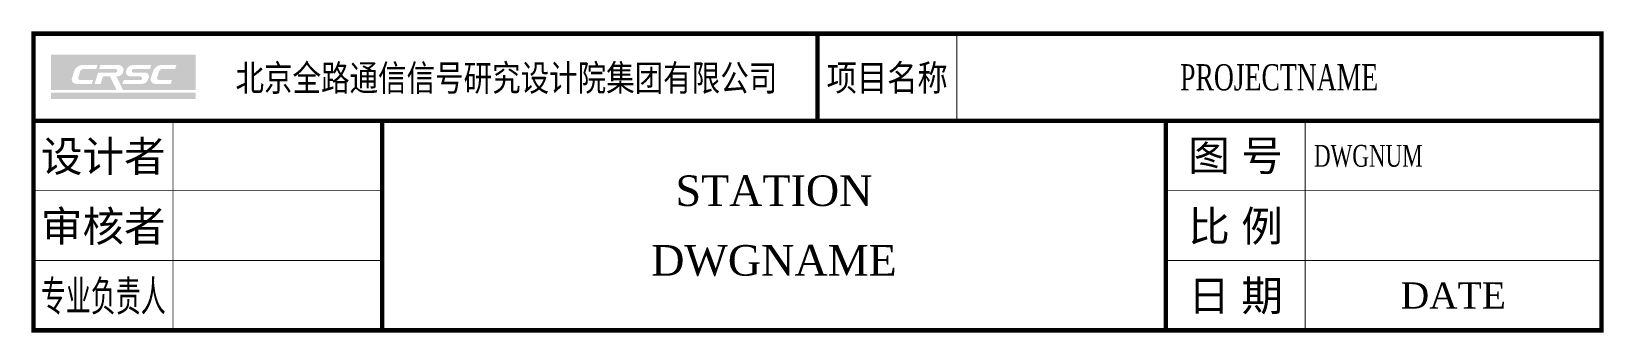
# Model space of a CAD drawing. Extents: x -180 to 0, y 0 to 34.
import ezdxf
from ezdxf.enums import TextEntityAlignment as Align

# ---------------------------------------------------------------- set-up
doc = ezdxf.new("R2010")
doc.units = 0
doc.header["$MEASUREMENT"] = 0
doc.layers.get('0').update_dxf_attribs({"linetype": 'CONTINUOUS'})
doc.styles.add('CHINESE', font='TIMES.TTF')

msp = doc.modelspace()

# ---------------------------------------------------------------- hatches: boundary and pattern name
h = msp.add_hatch(color=154)
h.paths.add_polyline_path([(-161.39, 31.59), (-178, 31.59), (-178, 27.53), (-170.47, 27.53), (-171.23, 29.1), (-172.04, 29.1), (-172.3, 28.25), (-173, 28.25), (-172.6, 29.53), (-170.56, 29.53, 0.904289), (-170.6, 29.95), (-172.48, 29.95), (-172.34, 30.41), (-170.18, 30.41, -0.414506), (-169.68, 29.76), (-169.76, 29.5, -0.299631), (-170.49, 29.1), (-169.73, 27.53), (-161.39, 27.53)])
h.paths.add_polyline_path([(-166.49, 30.41), (-166.63, 29.95), (-168.53, 29.95, 0.904289), (-168.56, 29.53), (-167.2, 29.53, -0.417043), (-166.76, 29.1), (-166.89, 28.68, -0.295181), (-167.52, 28.25), (-169.8, 28.25), (-169.66, 28.69), (-167.7, 28.69, 0.904289), (-167.74, 29.1), (-168.89, 29.1, -0.417755), (-169.41, 29.61), (-169.3, 29.99, -0.249354), (-168.53, 30.41)], flags=16)
h.paths.add_polyline_path([(-165.29, 30.41), (-163.6, 30.41), (-163.75, 29.95), (-165.22, 29.95, 0.296874), (-165.59, 29.7), (-165.82, 28.97, 0.496), (-165.61, 28.69), (-164.12, 28.69), (-164.25, 28.25), (-166.06, 28.25, -0.518187), (-166.53, 28.92), (-166.3, 29.65, -0.332708)], flags=16)
h.paths.add_polyline_path([(-172.66, 30.41), (-172.81, 29.95), (-174.27, 29.95, 0.296874), (-174.65, 29.7), (-174.87, 28.97, 0.496), (-174.67, 28.69), (-173.18, 28.69), (-173.31, 28.25), (-175.12, 28.25, -0.518187), (-175.59, 28.92), (-175.36, 29.65, -0.332708), (-174.35, 30.41)], flags=16)
msp.add_hatch(color=133).paths.add_polyline_path([(-161.39, 27.22), (-178, 27.22), (-178, 26.5), (-161.39, 26.5)])

# ---------------------------------------------------------------- linework, layer by layer
at = {"const_width": 0.5}
msp.add_lwpolyline([(-180, 0), (0, 0), (0, 34), (-180, 34)], close=True, dxfattribs=at)
for points, const_width in [([(-90, 34), (-90, 24)], 0.5), ([(-74, 34), (-74, 24)], 0.1), ([(-180, 24), (0, 24)], 0.5), ([(-164, 24), (-164, 0)], 0.1), ([(-140, 24), (-140, 0)], 0.5), ([(-50, 24), (-50, 0)], 0.5), ([(-34, 24), (-34, 0)], 0.1), ([(-180, 16), (-140, 16)], 0.1), ([(-50, 16), (0, 16)], 0.1), ([(-180, 8), (-140, 8)], 0.1), ([(-50, 8), (0, 8)], 0.1)]:
    msp.add_lwpolyline(points, dxfattribs=dict(const_width=const_width))

# ---------------------------------------------------------------- texts
at = {"style": 'CHINESE'}
for s, height, width, p in [('北京全路通信信号研究设计院集团有限公司', 3, 0.8, (-125.72, 29)), ('项目名称', 3, 0.85, (-82, 29)), ('专业负责人', 3.5, 0.6, (-172, 4))]:
    msp.add_text(s, height=height, dxfattribs=dict(at, width=width)).set_placement(p, align=Align.MIDDLE)
for s, p in [('设计者', (-172, 20)), ('图 号', (-42, 20)), ('审核者', (-172, 12)), ('比 例', (-42, 12)), ('日 期', (-42, 4))]:
    msp.add_text(s, height=3.5, dxfattribs=at).set_placement(p, align=Align.MIDDLE)
at = {"style": 'CHINESE', "width": 0.7}
msp.add_attdef('PROJECTNAME', text='PROJECTNAME', height=3, dxfattribs=at).set_placement((-37, 29), align=Align.MIDDLE)
msp.add_attdef('DWGNUM', text='DWGNUM', height=2.5, dxfattribs=at).set_placement((-33, 20), align=Align.MIDDLE_LEFT)
at = {"style": 'CHINESE'}
for tag, text, height, p in [('STATION', 'STATION', 3.5, (-95, 16)), ('DWGNAME', 'DWGNAME', 3.5, (-95, 8)), ('DATE', 'DATA', 3, (-17, 4))]:
    msp.add_attdef(tag, text=text, height=height, dxfattribs=at).set_placement(p, align=Align.MIDDLE)

doc.saveas('drawing.dxf')
